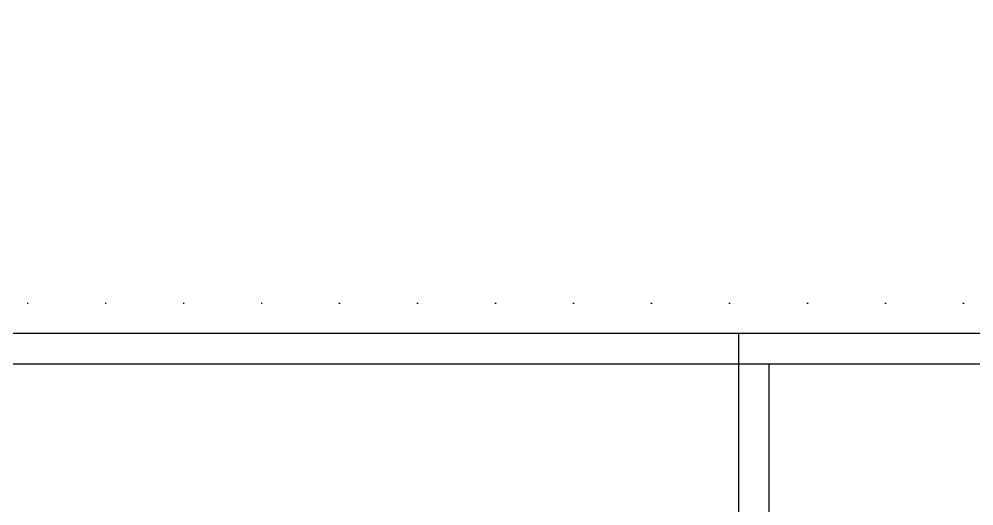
# Model space of a CAD drawing. Header units: inches. Extents: x 21 to 32698, y 13 to 3712.
# Drawn here: x 9594.7 to 9673.7, y 990.3 to 1030.6 of the extents above; entities that cross this region are included whole.
import ezdxf

# ---------------------------------------------------------------- set-up
doc = ezdxf.new("R2010")
doc.units = ezdxf.units.IN
doc.header["$MEASUREMENT"] = 0
doc.set_wipeout_variables(frame=1)
doc.linetypes.add('DOT', pattern=[6.35, 0, -6.35])
for name, color, linetype, lineweight in [('Z_MİM_-KM-BEAM-RAY', 8, 'DOT', 25), ('Z_MİM_-KM-GLAZ', 8, 'Continuous', 25), ('Z_MİM_-KM-WALL', 8, 'Continuous', 25), ('Z_MİM_-KM-WALL-PL', 8, 'Continuous', 25), ('Z_MİM_-KM-WALL-PLASTER', 8, 'Continuous', 25)]:
    doc.layers.add(name, color=color, linetype=linetype, lineweight=lineweight)

# ---------------------------------------------------------------- blocks, each defined once
blk = doc.blocks.new('-KM_Kiriş İzi-1K')
at = {"layer": 'Z_MİM_-KM-BEAM-RAY'}
blk.add_line((25.001, 25), (565.001, 25), dxfattribs=at)
blk = doc.blocks.new('-KM-AL1 150_900')
blk.add_wipeout([(151.488, -34.02), (151.726, -15.48), (149.45, -15.45), (149.45, 7.15), (9.45, 7.15), (9.45, -15.45), (7.398, -15.45), (7.567, -34.061)])
at = {"layer": 'Z_MİM_-KM-WALL'}
blk.add_line((149.45, 4.55), (149.45, -17.85), dxfattribs=at)
at = {"layer": 'Z_MİM_-KM-WALL-PLASTER'}
blk.add_lwpolyline([(149.45, 7.05), (146.95, 7.05), (146.95, -17.85)], dxfattribs=at)

msp = doc.modelspace()

# ---------------------------------------------------------------- block references
at = {"layer": 'Z_MİM_-KM-BEAM-RAY'}
msp.add_blockref('-KM_Kiriş İzi-1K', (9331.714, 982.083), dxfattribs=at)

# ---------------------------------------------------------------- next in the draw order: block references
at = {"layer": 'Z_MİM_-KM-GLAZ'}
msp.add_blockref('-KM-AL1 150_900', (9507.265, 997.533), dxfattribs=at)

# ---------------------------------------------------------------- next in the draw order: linework, layer by layer
at = {"layer": 'Z_MİM_-KM-WALL-PL'}
msp.add_line((9356.714, 1002.083), (9896.714, 1002.083), dxfattribs=at)
at = {"layer": 'Z_MİM_-KM-WALL-PLASTER'}
msp.add_lwpolyline([(9359.215, 1589.583), (9454.215, 1589.583), (9454.215, 1644.583), (9844.214, 1644.583), (9844.214, 1634.583), (9979.214, 1634.583), (9979.214, 1029.583), (9894.214, 1029.583), (9894.214, 1004.583), (9359.214, 1004.583), (9359.214, 1134.583), (9354.215, 1134.583), (9354.215, 1509.583), (9359.214, 1509.583)], close=True, dxfattribs=at)

doc.saveas('drawing.dxf')
